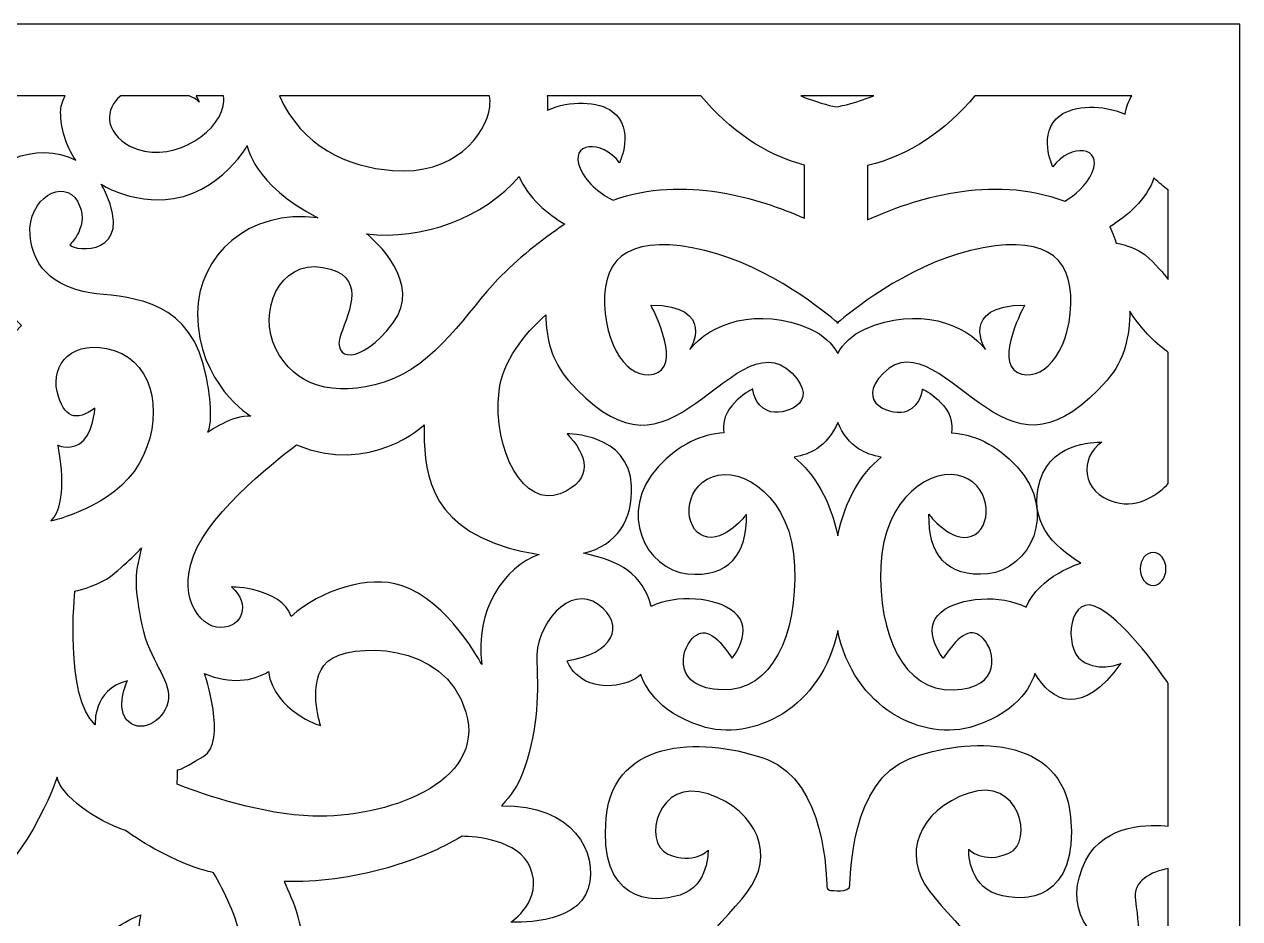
# Model space of a CAD drawing. Header units: centimetres. Extents: x -21.96 to -17.18, y -0.78 to 9.
# Drawn here: x -19.08 to -17.18, y 7.603 to 9.001 of the extents above; entities that cross this region are included whole.
import ezdxf

# ---------------------------------------------------------------- set-up
doc = ezdxf.new("R2010")
doc.units = ezdxf.units.CM
doc.header["$MEASUREMENT"] = 0
doc.layers.add('layer 1', color=7, linetype='Continuous')

msp = doc.modelspace()

# ---------------------------------------------------------------- linework, layer by layer
at = {"layer": 'layer 1', "color": 250}
for points, knots in [([(-21.95627, 9.00077), (-21.95627, 9.00077), (-17.17957, 9.00077), (-17.17957, 9.00077), (-17.17957, 9.00077), (-17.17957, 9.00077), (-17.17957, -0.7761), (-17.17957, -0.7761), (-17.17957, -0.7761), (-17.17957, -0.7761), (-21.95627, -0.7761), (-21.95627, -0.7761), (-21.95627, -0.7761), (-21.95627, -0.7761), (-21.95627, 9.00077), (-21.95627, 9.00077)], [0, 0, 0, 0, 0.2, 0.2, 0.2, 0.2, 0.4, 0.4, 0.4, 0.4, 0.6, 0.6, 0.6, 0.6, 1, 1, 1, 1]), ([(-19.24777, 8.88903), (-19.24777, 8.88903), (-19.01567, 8.88903), (-19.01567, 8.88903), (-19.01567, 8.88903), (-19.02021, 8.88028), (-19.02273, 8.87161), (-19.02273, 8.86372), (-19.02273, 8.86372), (-19.02273, 8.83842), (-19.01521, 8.81163), (-18.99918, 8.78854), (-18.99918, 8.78854), (-19.05947, 8.82001), (-19.14533, 8.78651), (-19.16263, 8.71863), (-19.16263, 8.71863), (-19.18539, 8.62924), (-19.08416, 8.53039), (-19.08416, 8.53039), (-19.08416, 8.53039), (-19.13659, 8.48004), (-19.11105, 8.39537), (-19.11105, 8.39537), (-19.11105, 8.39537), (-19.14734, 8.41825), (-19.19304, 8.42398), (-19.21321, 8.36792), (-19.21321, 8.36792), (-19.23338, 8.31185), (-19.18364, 8.28896), (-19.18364, 8.28896), (-19.18364, 8.28896), (-19.19304, 8.31757), (-19.17155, 8.34961), (-19.13928, 8.34504), (-19.13928, 8.34504), (-19.10701, 8.34046), (-19.07878, 8.28783), (-19.09895, 8.24433), (-19.09895, 8.24433), (-19.11912, 8.20088), (-19.19575, 8.2043), (-19.28448, 8.27066), (-19.28448, 8.27066), (-19.3732, 8.33702), (-19.40317, 8.46373), (-19.39217, 8.54476), (-19.39217, 8.54476), (-19.38767, 8.57803), (-19.37701, 8.60735), (-19.36597, 8.63037), (-19.36597, 8.63037), (-19.34105, 8.60641), (-19.30971, 8.59483), (-19.27495, 8.59483), (-19.27495, 8.59483), (-19.20774, 8.59483), (-19.16674, 8.66022), (-19.16674, 8.66022), (-19.16674, 8.66022), (-19.23674, 8.64757), (-19.28127, 8.67106), (-19.31097, 8.7252), (-19.31097, 8.7252), (-19.34067, 8.77936), (-19.30885, 8.83172), (-19.25583, 8.88046), (-19.25583, 8.88046), (-19.25307, 8.883), (-19.25038, 8.88588), (-19.24777, 8.88903)], [0, 0, 0, 0, 0.0526316, 0.0526316, 0.0526316, 0.0526316, 0.1052632, 0.1052632, 0.1052632, 0.1052632, 0.1578947, 0.1578947, 0.1578947, 0.1578947, 0.2105263, 0.2105263, 0.2105263, 0.2105263, 0.2631579, 0.2631579, 0.2631579, 0.2631579, 0.3157895, 0.3157895, 0.3157895, 0.3157895, 0.3684211, 0.3684211, 0.3684211, 0.3684211, 0.4210526, 0.4210526, 0.4210526, 0.4210526, 0.4736842, 0.4736842, 0.4736842, 0.4736842, 0.5263158, 0.5263158, 0.5263158, 0.5263158, 0.5789474, 0.5789474, 0.5789474, 0.5789474, 0.6315789, 0.6315789, 0.6315789, 0.6315789, 0.6842105, 0.6842105, 0.6842105, 0.6842105, 0.7368421, 0.7368421, 0.7368421, 0.7368421, 0.7894737, 0.7894737, 0.7894737, 0.7894737, 0.8421053, 0.8421053, 0.8421053, 0.8421053, 0.8947368, 0.8947368, 0.8947368, 0.8947368, 1, 1, 1, 1]), ([(-18.9289, 8.88903), (-18.9289, 8.88903), (-18.82189, 8.88903), (-18.82189, 8.88903), (-18.82189, 8.88903), (-18.80973, 8.88381), (-18.80603, 8.8791), (-18.80603, 8.8791), (-18.80603, 8.8791), (-18.80762, 8.88255), (-18.80927, 8.88586), (-18.81095, 8.88903), (-18.81095, 8.88903), (-18.81095, 8.88903), (-18.76821, 8.88903), (-18.76821, 8.88903), (-18.76821, 8.88903), (-18.7675, 8.88321), (-18.76749, 8.87792), (-18.76848, 8.87319), (-18.76848, 8.87319), (-18.77823, 8.82707), (-18.85602, 8.77979), (-18.91438, 8.81053), (-18.91438, 8.81053), (-18.95468, 8.83177), (-18.95388, 8.86938), (-18.9289, 8.88903)], [0, 0, 0, 0, 0.125, 0.125, 0.125, 0.125, 0.25, 0.25, 0.25, 0.25, 0.375, 0.375, 0.375, 0.375, 0.5, 0.5, 0.5, 0.5, 0.625, 0.625, 0.625, 0.625, 0.75, 0.75, 0.75, 0.75, 1, 1, 1, 1]), ([(-18.68073, 8.88903), (-18.68073, 8.88903), (-18.35212, 8.88903), (-18.35212, 8.88903), (-18.35212, 8.88903), (-18.35131, 8.88381), (-18.35125, 8.87814), (-18.35199, 8.87208), (-18.35199, 8.87208), (-18.35748, 8.82688), (-18.40875, 8.76452), (-18.50399, 8.77233), (-18.50399, 8.77233), (-18.57459, 8.77811), (-18.64521, 8.8096), (-18.68073, 8.88903)], [0, 0, 0, 0, 0.2, 0.2, 0.2, 0.2, 0.4, 0.4, 0.4, 0.4, 0.6, 0.6, 0.6, 0.6, 1, 1, 1, 1]), ([(-18.26202, 8.88903), (-18.26202, 8.88903), (-18.02174, 8.88903), (-18.02174, 8.88903), (-18.02174, 8.88903), (-17.97696, 8.83586), (-17.92401, 8.79812), (-17.86011, 8.7806), (-17.86011, 8.7806), (-17.86011, 8.7806), (-17.86011, 8.69771), (-17.86011, 8.69771), (-17.86011, 8.69771), (-17.92943, 8.72867), (-18.04836, 8.76619), (-18.15895, 8.72592), (-18.15895, 8.72592), (-18.17525, 8.73409), (-18.19957, 8.75), (-18.21075, 8.77581), (-18.21075, 8.77581), (-18.22835, 8.8165), (-18.17679, 8.82183), (-18.14911, 8.78437), (-18.14911, 8.78437), (-18.14911, 8.78437), (-18.12397, 8.8379), (-18.16044, 8.86466), (-18.16044, 8.86466), (-18.18229, 8.88069), (-18.2267, 8.88248), (-18.26178, 8.86665), (-18.26178, 8.86665), (-18.26119, 8.87452), (-18.2613, 8.88198), (-18.26202, 8.88903)], [0, 0, 0, 0, 0.1, 0.1, 0.1, 0.1, 0.2, 0.2, 0.2, 0.2, 0.3, 0.3, 0.3, 0.3, 0.4, 0.4, 0.4, 0.4, 0.5, 0.5, 0.5, 0.5, 0.6, 0.6, 0.6, 0.6, 0.7, 0.7, 0.7, 0.7, 0.8, 0.8, 0.8, 0.8, 1, 1, 1, 1]), ([(-17.86586, 8.88903), (-17.86586, 8.88903), (-17.75166, 8.88903), (-17.75166, 8.88903), (-17.75166, 8.88903), (-17.77929, 8.8782), (-17.79956, 8.8736), (-17.8107, 8.8717), (-17.8107, 8.8717), (-17.82309, 8.87432), (-17.84185, 8.87937), (-17.86586, 8.88903)], [0, 0, 0, 0, 0.25, 0.25, 0.25, 0.25, 0.5, 0.5, 0.5, 0.5, 1, 1, 1, 1]), ([(-17.59343, 8.88903), (-17.59343, 8.88903), (-17.34812, 8.88903), (-17.34812, 8.88903), (-17.34812, 8.88903), (-17.35349, 8.88046), (-17.35731, 8.87086), (-17.35867, 8.86017), (-17.35867, 8.86017), (-17.39381, 8.8762), (-17.43845, 8.87444), (-17.46039, 8.85834), (-17.46039, 8.85834), (-17.49686, 8.83159), (-17.47171, 8.77807), (-17.47171, 8.77807), (-17.47171, 8.77807), (-17.44403, 8.81553), (-17.39248, 8.81018), (-17.41009, 8.76951), (-17.41009, 8.76951), (-17.41937, 8.74807), (-17.43774, 8.73343), (-17.45305, 8.72445), (-17.45305, 8.72445), (-17.5677, 8.76824), (-17.69208, 8.727), (-17.76131, 8.69525), (-17.76131, 8.69525), (-17.76131, 8.69525), (-17.76131, 8.78005), (-17.76131, 8.78005), (-17.76131, 8.78005), (-17.69462, 8.79649), (-17.63969, 8.83456), (-17.59343, 8.88903)], [0, 0, 0, 0, 0.1, 0.1, 0.1, 0.1, 0.2, 0.2, 0.2, 0.2, 0.3, 0.3, 0.3, 0.3, 0.4, 0.4, 0.4, 0.4, 0.5, 0.5, 0.5, 0.5, 0.6, 0.6, 0.6, 0.6, 0.7, 0.7, 0.7, 0.7, 0.8, 0.8, 0.8, 0.8, 1, 1, 1, 1]), ([(-18.95952, 8.75114), (-18.95701, 8.74703), (-18.95466, 8.74265), (-18.95255, 8.738), (-18.95255, 8.738), (-18.90704, 8.63818), (-18.9998, 8.64563), (-19.00856, 8.65605), (-19.00856, 8.65605), (-19.00856, 8.65605), (-18.97518, 8.6873), (-18.99638, 8.72429), (-18.99638, 8.72429), (-19.01759, 8.76131), (-19.07486, 8.72882), (-19.07063, 8.67195), (-19.07063, 8.67195), (-19.06638, 8.61509), (-19.02397, 8.5862), (-18.96669, 8.57989), (-18.96669, 8.57989), (-18.90944, 8.57357), (-18.81599, 8.56964), (-18.79498, 8.44895), (-18.79498, 8.44895), (-18.79498, 8.44895), (-18.78167, 8.38966), (-18.79243, 8.36335), (-18.79243, 8.36335), (-18.79243, 8.36335), (-18.7548, 8.3908), (-18.72522, 8.38851), (-18.72522, 8.38851), (-18.72522, 8.38851), (-18.80857, 8.43847), (-18.80857, 8.54909), (-18.80857, 8.54909), (-18.80857, 8.63969), (-18.72826, 8.71324), (-18.6205, 8.6982), (-18.6205, 8.6982), (-18.72265, 8.7512), (-18.73106, 8.81128), (-18.73106, 8.81128), (-18.73106, 8.81128), (-18.73106, 8.81128), (-18.78235, 8.71934), (-18.88124, 8.72714), (-18.88124, 8.72714), (-18.91299, 8.72963), (-18.93892, 8.7384), (-18.95952, 8.75114)], [0, 0, 0, 0, 0.0714286, 0.0714286, 0.0714286, 0.0714286, 0.1428571, 0.1428571, 0.1428571, 0.1428571, 0.2142857, 0.2142857, 0.2142857, 0.2142857, 0.2857143, 0.2857143, 0.2857143, 0.2857143, 0.3571429, 0.3571429, 0.3571429, 0.3571429, 0.4285714, 0.4285714, 0.4285714, 0.4285714, 0.5, 0.5, 0.5, 0.5, 0.5714286, 0.5714286, 0.5714286, 0.5714286, 0.6428571, 0.6428571, 0.6428571, 0.6428571, 0.7142857, 0.7142857, 0.7142857, 0.7142857, 0.7857143, 0.7857143, 0.7857143, 0.7857143, 0.8571429, 0.8571429, 0.8571429, 0.8571429, 1, 1, 1, 1]), ([(-18.30579, 8.76308), (-18.36053, 8.69868), (-18.45845, 8.66246), (-18.54448, 8.67354), (-18.54448, 8.67354), (-18.5335, 8.66453), (-18.45517, 8.59679), (-18.50338, 8.53388), (-18.50338, 8.53388), (-18.55514, 8.46634), (-18.59883, 8.47613), (-18.58504, 8.5153), (-18.58504, 8.5153), (-18.57123, 8.55444), (-18.54363, 8.60926), (-18.61265, 8.621), (-18.61265, 8.621), (-18.68166, 8.63275), (-18.71501, 8.55151), (-18.68625, 8.49375), (-18.68625, 8.49375), (-18.6575, 8.43599), (-18.59738, 8.41696), (-18.51682, 8.44189), (-18.51682, 8.44189), (-18.43623, 8.46683), (-18.38495, 8.55568), (-18.33917, 8.60243), (-18.33917, 8.60243), (-18.30883, 8.63342), (-18.27208, 8.6637), (-18.23472, 8.68833), (-18.23472, 8.68833), (-18.26094, 8.70416), (-18.29277, 8.72992), (-18.30579, 8.76308)], [0, 0, 0, 0, 0.1, 0.1, 0.1, 0.1, 0.2, 0.2, 0.2, 0.2, 0.3, 0.3, 0.3, 0.3, 0.4, 0.4, 0.4, 0.4, 0.5, 0.5, 0.5, 0.5, 0.6, 0.6, 0.6, 0.6, 0.7, 0.7, 0.7, 0.7, 0.8, 0.8, 0.8, 0.8, 1, 1, 1, 1]), ([(-17.2913, 8.74194), (-17.2913, 8.74194), (-17.2913, 8.60216), (-17.2913, 8.60216), (-17.2913, 8.60216), (-17.29784, 8.6105), (-17.31154, 8.627), (-17.32751, 8.64061), (-17.32751, 8.64061), (-17.33862, 8.65006), (-17.35686, 8.65577), (-17.37246, 8.65911), (-17.37246, 8.65911), (-17.37734, 8.67276), (-17.38145, 8.68187), (-17.38256, 8.68422), (-17.38256, 8.68422), (-17.35602, 8.70085), (-17.325, 8.7272), (-17.31359, 8.76078), (-17.31359, 8.76078), (-17.30566, 8.75313), (-17.29787, 8.74681), (-17.2913, 8.74194)], [0, 0, 0, 0, 0.1428571, 0.1428571, 0.1428571, 0.1428571, 0.2857143, 0.2857143, 0.2857143, 0.2857143, 0.4285714, 0.4285714, 0.4285714, 0.4285714, 0.5714286, 0.5714286, 0.5714286, 0.5714286, 0.7142857, 0.7142857, 0.7142857, 0.7142857, 1, 1, 1, 1]), ([(-17.80801, 8.48645), (-17.81672, 8.50225), (-17.83041, 8.51568), (-17.85026, 8.5244), (-17.85026, 8.5244), (-17.93361, 8.56106), (-18.00862, 8.53268), (-18.03917, 8.49248), (-18.03917, 8.49248), (-18.03917, 8.49248), (-17.99611, 8.56106), (-18.1003, 8.56223), (-18.1003, 8.56223), (-18.1003, 8.56223), (-18.05307, 8.47476), (-18.0892, 8.45703), (-18.0892, 8.45703), (-18.12531, 8.43928), (-18.16976, 8.48421), (-18.17255, 8.56341), (-18.17255, 8.56341), (-18.17532, 8.64264), (-18.12531, 8.67337), (-18.01556, 8.64735), (-18.01556, 8.64735), (-17.91429, 8.62335), (-17.82248, 8.547), (-17.80891, 8.53536), (-17.80891, 8.53536), (-17.80891, 8.53536), (-17.80883, 8.53388), (-17.80883, 8.53388), (-17.80883, 8.53388), (-17.80883, 8.53388), (-17.80853, 8.53412), (-17.80801, 8.53459), (-17.80801, 8.53459), (-17.80747, 8.53412), (-17.8072, 8.53388), (-17.8072, 8.53388), (-17.8072, 8.53388), (-17.8072, 8.53388), (-17.80711, 8.53536), (-17.80711, 8.53536), (-17.80711, 8.53536), (-17.79358, 8.54697), (-17.70177, 8.62334), (-17.60046, 8.64735), (-17.60046, 8.64735), (-17.4907, 8.67337), (-17.4407, 8.64264), (-17.44347, 8.56341), (-17.44347, 8.56341), (-17.44625, 8.48421), (-17.4907, 8.43928), (-17.52683, 8.45703), (-17.52683, 8.45703), (-17.56295, 8.47476), (-17.51571, 8.56223), (-17.51571, 8.56223), (-17.51571, 8.56223), (-17.6199, 8.56106), (-17.57684, 8.49248), (-17.57684, 8.49248), (-17.57684, 8.49248), (-17.60741, 8.53268), (-17.68242, 8.56106), (-17.76576, 8.5244), (-17.76576, 8.5244), (-17.78561, 8.51568), (-17.7993, 8.50225), (-17.80801, 8.48645)], [0, 0, 0, 0, 0.0526316, 0.0526316, 0.0526316, 0.0526316, 0.1052632, 0.1052632, 0.1052632, 0.1052632, 0.1578947, 0.1578947, 0.1578947, 0.1578947, 0.2105263, 0.2105263, 0.2105263, 0.2105263, 0.2631579, 0.2631579, 0.2631579, 0.2631579, 0.3157895, 0.3157895, 0.3157895, 0.3157895, 0.3684211, 0.3684211, 0.3684211, 0.3684211, 0.4210526, 0.4210526, 0.4210526, 0.4210526, 0.4736842, 0.4736842, 0.4736842, 0.4736842, 0.5263158, 0.5263158, 0.5263158, 0.5263158, 0.5789474, 0.5789474, 0.5789474, 0.5789474, 0.6315789, 0.6315789, 0.6315789, 0.6315789, 0.6842105, 0.6842105, 0.6842105, 0.6842105, 0.7368421, 0.7368421, 0.7368421, 0.7368421, 0.7894737, 0.7894737, 0.7894737, 0.7894737, 0.8421053, 0.8421053, 0.8421053, 0.8421053, 0.8947368, 0.8947368, 0.8947368, 0.8947368, 1, 1, 1, 1]), ([(-17.2913, 8.48793), (-17.2913, 8.48793), (-17.2913, 8.28336), (-17.2913, 8.28336), (-17.2913, 8.28336), (-17.30536, 8.26848), (-17.33566, 8.24365), (-17.37422, 8.25408), (-17.37422, 8.25408), (-17.42798, 8.26863), (-17.43041, 8.32481), (-17.39501, 8.34769), (-17.39501, 8.34769), (-17.39501, 8.34769), (-17.47197, 8.35288), (-17.49152, 8.28841), (-17.49152, 8.28841), (-17.51107, 8.22393), (-17.47173, 8.18646), (-17.42817, 8.15898), (-17.42817, 8.15898), (-17.42817, 8.15898), (-17.49344, 8.139), (-17.51359, 8.08997), (-17.51359, 8.08997), (-17.55269, 8.11059), (-17.61741, 8.10628), (-17.64626, 8.08255), (-17.64626, 8.08255), (-17.67914, 8.05544), (-17.64308, 8.01033), (-17.64308, 8.01033), (-17.64308, 8.01033), (-17.61549, 8.05094), (-17.59852, 8.05906), (-17.58049, 8.04102), (-17.58049, 8.04102), (-17.56246, 8.02297), (-17.54967, 7.96315), (-17.62765, 7.96095), (-17.62765, 7.96095), (-17.70564, 7.95872), (-17.74462, 8.04721), (-17.74072, 8.15448), (-17.74072, 8.15448), (-17.73681, 8.26179), (-17.65885, 8.31156), (-17.61207, 8.29385), (-17.61207, 8.29385), (-17.56528, 8.27615), (-17.56658, 8.21201), (-17.59905, 8.20093), (-17.59905, 8.20093), (-17.63155, 8.18989), (-17.66533, 8.23524), (-17.66533, 8.23524), (-17.66533, 8.23524), (-17.66663, 8.1733), (-17.63806, 8.13569), (-17.57307, 8.14234), (-17.57307, 8.14234), (-17.5081, 8.14896), (-17.46261, 8.23856), (-17.52758, 8.30934), (-17.52758, 8.30934), (-17.55992, 8.34456), (-17.59547, 8.36033), (-17.63023, 8.3624), (-17.63023, 8.3624), (-17.62996, 8.36358), (-17.62974, 8.36475), (-17.62962, 8.36597), (-17.62962, 8.36597), (-17.62545, 8.40737), (-17.67546, 8.43099), (-17.67546, 8.43099), (-17.67546, 8.43099), (-17.67546, 8.43099), (-17.67685, 8.40617), (-17.69907, 8.39672), (-17.69907, 8.39672), (-17.72132, 8.38725), (-17.78383, 8.40854), (-17.73658, 8.45584), (-17.73658, 8.45584), (-17.68937, 8.50312), (-17.63397, 8.44033), (-17.57536, 8.40137), (-17.57536, 8.40137), (-17.51677, 8.36241), (-17.46365, 8.35773), (-17.38672, 8.44501), (-17.38672, 8.44501), (-17.35947, 8.47596), (-17.35106, 8.51509), (-17.35154, 8.55274), (-17.35154, 8.55274), (-17.33684, 8.5304), (-17.31853, 8.50867), (-17.29615, 8.49187), (-17.29615, 8.49187), (-17.29446, 8.4906), (-17.29285, 8.48929), (-17.2913, 8.48793)], [0, 0, 0, 0, 0.037037, 0.037037, 0.037037, 0.037037, 0.0740741, 0.0740741, 0.0740741, 0.0740741, 0.1111111, 0.1111111, 0.1111111, 0.1111111, 0.1481481, 0.1481481, 0.1481481, 0.1481481, 0.1851852, 0.1851852, 0.1851852, 0.1851852, 0.2222222, 0.2222222, 0.2222222, 0.2222222, 0.2592593, 0.2592593, 0.2592593, 0.2592593, 0.2962963, 0.2962963, 0.2962963, 0.2962963, 0.3333333, 0.3333333, 0.3333333, 0.3333333, 0.3703704, 0.3703704, 0.3703704, 0.3703704, 0.4074074, 0.4074074, 0.4074074, 0.4074074, 0.4444444, 0.4444444, 0.4444444, 0.4444444, 0.4814815, 0.4814815, 0.4814815, 0.4814815, 0.5185185, 0.5185185, 0.5185185, 0.5185185, 0.5555556, 0.5555556, 0.5555556, 0.5555556, 0.5925926, 0.5925926, 0.5925926, 0.5925926, 0.6296296, 0.6296296, 0.6296296, 0.6296296, 0.6666667, 0.6666667, 0.6666667, 0.6666667, 0.7037037, 0.7037037, 0.7037037, 0.7037037, 0.7407407, 0.7407407, 0.7407407, 0.7407407, 0.7777778, 0.7777778, 0.7777778, 0.7777778, 0.8148148, 0.8148148, 0.8148148, 0.8148148, 0.8518519, 0.8518519, 0.8518519, 0.8518519, 0.8888889, 0.8888889, 0.8888889, 0.8888889, 0.9259259, 0.9259259, 0.9259259, 0.9259259, 1, 1, 1, 1]), ([(-18.26448, 8.54691), (-18.29766, 8.51676), (-18.33189, 8.475), (-18.33733, 8.42788), (-18.33733, 8.42788), (-18.34831, 8.3328), (-18.29703, 8.24552), (-18.24211, 8.26734), (-18.24211, 8.26734), (-18.18716, 8.28916), (-18.19998, 8.32968), (-18.23112, 8.36087), (-18.23112, 8.36087), (-18.23112, 8.36087), (-18.13405, 8.36241), (-18.13039, 8.27982), (-18.13039, 8.27982), (-18.12805, 8.22708), (-18.15278, 8.18681), (-18.20525, 8.17429), (-18.20525, 8.17429), (-18.14851, 8.16259), (-18.11264, 8.14155), (-18.09957, 8.09143), (-18.09957, 8.09143), (-18.06024, 8.11038), (-17.99791, 8.10572), (-17.96978, 8.08255), (-17.96978, 8.08255), (-17.93689, 8.05544), (-17.97296, 8.01033), (-17.97296, 8.01033), (-17.97296, 8.01033), (-18.00053, 8.05094), (-18.01749, 8.05906), (-18.03553, 8.04102), (-18.03553, 8.04102), (-18.05354, 8.02297), (-18.06634, 7.96315), (-17.98836, 7.96095), (-17.98836, 7.96095), (-17.9104, 7.95872), (-17.87139, 8.04721), (-17.8753, 8.15448), (-17.8753, 8.15448), (-17.87921, 8.26179), (-17.95717, 8.31156), (-18.00397, 8.29385), (-18.00397, 8.29385), (-18.05074, 8.27615), (-18.04945, 8.21201), (-18.01697, 8.20093), (-18.01697, 8.20093), (-17.98446, 8.18989), (-17.95067, 8.23524), (-17.95067, 8.23524), (-17.95067, 8.23524), (-17.94939, 8.1733), (-17.97797, 8.13569), (-18.04295, 8.14234), (-18.04295, 8.14234), (-18.10792, 8.14896), (-18.15342, 8.23856), (-18.08843, 8.30934), (-18.08843, 8.30934), (-18.05609, 8.34456), (-18.02055, 8.36033), (-17.9858, 8.3624), (-17.9858, 8.3624), (-17.98605, 8.36358), (-17.98627, 8.36475), (-17.9864, 8.36597), (-17.9864, 8.36597), (-17.99054, 8.40737), (-17.94055, 8.43099), (-17.94055, 8.43099), (-17.94055, 8.43099), (-17.94055, 8.43099), (-17.93918, 8.40617), (-17.91693, 8.39672), (-17.91693, 8.39672), (-17.89472, 8.38725), (-17.83221, 8.40854), (-17.87942, 8.45584), (-17.87942, 8.45584), (-17.92665, 8.50312), (-17.98205, 8.44033), (-18.04065, 8.40137), (-18.04065, 8.40137), (-18.09925, 8.36241), (-18.15237, 8.35773), (-18.22927, 8.44501), (-18.22927, 8.44501), (-18.25515, 8.47437), (-18.26405, 8.51109), (-18.26448, 8.54691)], [0, 0, 0, 0, 0.04, 0.04, 0.04, 0.04, 0.08, 0.08, 0.08, 0.08, 0.12, 0.12, 0.12, 0.12, 0.16, 0.16, 0.16, 0.16, 0.2, 0.2, 0.2, 0.2, 0.24, 0.24, 0.24, 0.24, 0.28, 0.28, 0.28, 0.28, 0.32, 0.32, 0.32, 0.32, 0.36, 0.36, 0.36, 0.36, 0.4, 0.4, 0.4, 0.4, 0.44, 0.44, 0.44, 0.44, 0.48, 0.48, 0.48, 0.48, 0.52, 0.52, 0.52, 0.52, 0.56, 0.56, 0.56, 0.56, 0.6, 0.6, 0.6, 0.6, 0.64, 0.64, 0.64, 0.64, 0.68, 0.68, 0.68, 0.68, 0.72, 0.72, 0.72, 0.72, 0.76, 0.76, 0.76, 0.76, 0.8, 0.8, 0.8, 0.8, 0.84, 0.84, 0.84, 0.84, 0.88, 0.88, 0.88, 0.88, 0.92, 0.92, 0.92, 0.92, 1, 1, 1, 1]), ([(-19.02701, 8.34335), (-19.02701, 8.34335), (-19.0069, 8.2545), (-19.03833, 8.22452), (-19.03833, 8.22452), (-19.03833, 8.22452), (-18.93897, 8.24594), (-18.9, 8.31445), (-18.9, 8.31445), (-18.861, 8.38296), (-18.87357, 8.47074), (-18.93897, 8.49109), (-18.93897, 8.49109), (-19.00438, 8.51141), (-19.03833, 8.4686), (-19.02828, 8.42685), (-19.02828, 8.42685), (-19.01821, 8.38509), (-18.99809, 8.37976), (-18.96916, 8.40116), (-18.96916, 8.40116), (-18.96916, 8.40116), (-18.97294, 8.35621), (-18.99305, 8.34549), (-18.99305, 8.34549), (-19.01318, 8.3348), (-19.02701, 8.34335), (-19.02701, 8.34335)], [0, 0, 0, 0, 0.125, 0.125, 0.125, 0.125, 0.25, 0.25, 0.25, 0.25, 0.375, 0.375, 0.375, 0.375, 0.5, 0.5, 0.5, 0.5, 0.625, 0.625, 0.625, 0.625, 0.75, 0.75, 0.75, 0.75, 1, 1, 1, 1]), ([(-18.27471, 8.17255), (-18.28916, 8.17452), (-18.3047, 8.17781), (-18.32134, 8.18254), (-18.32134, 8.18254), (-18.45319, 8.21994), (-18.45454, 8.30944), (-18.45454, 8.37488), (-18.45454, 8.37488), (-18.45454, 8.37488), (-18.53878, 8.29538), (-18.65415, 8.3437), (-18.65415, 8.3437), (-18.65415, 8.3437), (-18.77361, 8.25647), (-18.8091, 8.18369), (-18.8091, 8.18369), (-18.84459, 8.11094), (-18.80679, 8.05832), (-18.77255, 8.05832), (-18.77255, 8.05832), (-18.73834, 8.05832), (-18.72525, 8.09518), (-18.75544, 8.12171), (-18.75544, 8.12171), (-18.75544, 8.12171), (-18.67868, 8.12096), (-18.66216, 8.0758), (-18.66216, 8.0758), (-18.61716, 8.11702), (-18.54067, 8.14045), (-18.49039, 8.12414), (-18.49039, 8.12414), (-18.41685, 8.10028), (-18.36432, 8.00048), (-18.36432, 8.00048), (-18.36432, 8.00048), (-18.37511, 8.0866), (-18.32974, 8.15237), (-18.27471, 8.17255)], [0, 0, 0, 0, 0.0909091, 0.0909091, 0.0909091, 0.0909091, 0.1818182, 0.1818182, 0.1818182, 0.1818182, 0.2727273, 0.2727273, 0.2727273, 0.2727273, 0.3636364, 0.3636364, 0.3636364, 0.3636364, 0.4545455, 0.4545455, 0.4545455, 0.4545455, 0.5454545, 0.5454545, 0.5454545, 0.5454545, 0.6363636, 0.6363636, 0.6363636, 0.6363636, 0.7272727, 0.7272727, 0.7272727, 0.7272727, 0.8181818, 0.8181818, 0.8181818, 0.8181818, 1, 1, 1, 1]), ([(-17.80801, 8.20153), (-17.81943, 8.25747), (-17.84445, 8.29848), (-17.87607, 8.32437), (-17.87607, 8.32437), (-17.86308, 8.32678), (-17.85082, 8.3311), (-17.84053, 8.3376), (-17.84053, 8.3376), (-17.82741, 8.34589), (-17.81603, 8.36064), (-17.80801, 8.37846), (-17.80801, 8.37846), (-17.8, 8.36064), (-17.78859, 8.34589), (-17.7755, 8.3376), (-17.7755, 8.3376), (-17.76521, 8.3311), (-17.75296, 8.32678), (-17.73996, 8.32437), (-17.73996, 8.32437), (-17.77157, 8.29848), (-17.79658, 8.25747), (-17.80801, 8.20153)], [0, 0, 0, 0, 0.1428571, 0.1428571, 0.1428571, 0.1428571, 0.2857143, 0.2857143, 0.2857143, 0.2857143, 0.4285714, 0.4285714, 0.4285714, 0.4285714, 0.5714286, 0.5714286, 0.5714286, 0.5714286, 0.7142857, 0.7142857, 0.7142857, 0.7142857, 1, 1, 1, 1]), ([(-19.00052, 8.11517), (-19.00052, 8.11517), (-19.01731, 7.94942), (-18.96862, 7.90655), (-18.96862, 7.90655), (-18.96862, 7.90655), (-18.97318, 7.96112), (-18.91841, 7.97521), (-18.91841, 7.97521), (-18.91841, 7.97521), (-18.93908, 7.93033), (-18.91635, 7.91097), (-18.91635, 7.91097), (-18.89361, 7.89163), (-18.85743, 7.91536), (-18.85431, 7.94704), (-18.85431, 7.94704), (-18.85122, 7.97871), (-18.88429, 8.00599), (-18.89567, 8.0623), (-18.89567, 8.0623), (-18.90704, 8.1186), (-18.9088, 8.13676), (-18.8962, 8.1828), (-18.8962, 8.1828), (-18.8962, 8.1828), (-18.93019, 8.14747), (-18.95028, 8.13462), (-18.95028, 8.13462), (-18.97042, 8.12177), (-19.00052, 8.11517), (-19.00052, 8.11517)], [0, 0, 0, 0, 0.1111111, 0.1111111, 0.1111111, 0.1111111, 0.2222222, 0.2222222, 0.2222222, 0.2222222, 0.3333333, 0.3333333, 0.3333333, 0.3333333, 0.4444444, 0.4444444, 0.4444444, 0.4444444, 0.5555556, 0.5555556, 0.5555556, 0.5555556, 0.6666667, 0.6666667, 0.6666667, 0.6666667, 0.7777778, 0.7777778, 0.7777778, 0.7777778, 1, 1, 1, 1]), ([(-17.31498, 8.17571), (-17.30387, 8.17571), (-17.29481, 8.16413), (-17.29481, 8.14996), (-17.29481, 8.14996), (-17.29481, 8.13577), (-17.30387, 8.12422), (-17.31498, 8.12422), (-17.31498, 8.12422), (-17.32608, 8.12422), (-17.33514, 8.13577), (-17.33514, 8.14996), (-17.33514, 8.14996), (-17.33514, 8.16413), (-17.32608, 8.17571), (-17.31498, 8.17571)], [0, 0, 0, 0, 0.2, 0.2, 0.2, 0.2, 0.4, 0.4, 0.4, 0.4, 0.6, 0.6, 0.6, 0.6, 1, 1, 1, 1]), ([(-17.2913, 7.97098), (-17.2913, 7.97098), (-17.2913, 7.74824), (-17.2913, 7.74824), (-17.2913, 7.74824), (-17.31628, 7.75073), (-17.39076, 7.75287), (-17.42011, 7.695), (-17.42011, 7.695), (-17.45559, 7.62497), (-17.42173, 7.56044), (-17.33621, 7.54671), (-17.33621, 7.54671), (-17.33621, 7.54671), (-17.3346, 7.57692), (-17.34266, 7.63183), (-17.34266, 7.63183), (-17.34734, 7.66366), (-17.31736, 7.6766), (-17.2913, 7.68184), (-17.2913, 7.68184), (-17.2913, 7.68184), (-17.2913, 7.51471), (-17.2913, 7.51471), (-17.2913, 7.51471), (-17.31871, 7.52581), (-17.34822, 7.53244), (-17.37742, 7.53154), (-17.37742, 7.53154), (-17.47371, 7.52857), (-17.51397, 7.43916), (-17.51397, 7.43916), (-17.51397, 7.43916), (-17.53147, 7.51366), (-17.62075, 7.58964), (-17.66452, 7.64627), (-17.66452, 7.64627), (-17.70828, 7.70289), (-17.68203, 7.77292), (-17.60325, 7.79973), (-17.60325, 7.79973), (-17.52446, 7.82656), (-17.49995, 7.72375), (-17.54022, 7.70587), (-17.54022, 7.70587), (-17.58049, 7.68799), (-17.60325, 7.71182), (-17.60325, 7.71182), (-17.60325, 7.71182), (-17.60325, 7.71182), (-17.605, 7.6567), (-17.55948, 7.64181), (-17.55948, 7.64181), (-17.51397, 7.6269), (-17.43168, 7.63286), (-17.44393, 7.76249), (-17.44393, 7.76249), (-17.45619, 7.89213), (-17.605, 7.88765), (-17.69604, 7.85337), (-17.69604, 7.85337), (-17.78707, 7.8191), (-17.78882, 7.66712), (-17.78882, 7.65522), (-17.78882, 7.65522), (-17.78882, 7.64328), (-17.81857, 7.64776), (-17.81857, 7.64776), (-17.81857, 7.64776), (-17.81857, 7.64776), (-17.81829, 7.64679), (-17.81829, 7.64679), (-17.81829, 7.64679), (-17.82225, 7.64797), (-17.82512, 7.6501), (-17.82512, 7.65379), (-17.82512, 7.65379), (-17.82512, 7.66569), (-17.82687, 7.81768), (-17.9179, 7.85195), (-17.9179, 7.85195), (-18.00894, 7.88621), (-18.15774, 7.8907), (-18.16999, 7.76106), (-18.16999, 7.76106), (-18.18225, 7.63143), (-18.09997, 7.62547), (-18.05446, 7.64037), (-18.05446, 7.64037), (-18.00894, 7.65527), (-18.01069, 7.71041), (-18.01069, 7.71041), (-18.01069, 7.71041), (-18.01069, 7.71041), (-18.03344, 7.68656), (-18.0737, 7.70443), (-18.0737, 7.70443), (-18.11397, 7.72233), (-18.08946, 7.82514), (-18.01069, 7.79833), (-18.01069, 7.79833), (-17.9319, 7.77149), (-17.90565, 7.70146), (-17.94941, 7.64484), (-17.94941, 7.64484), (-17.99317, 7.58822), (-18.08246, 7.51223), (-18.09997, 7.43774), (-18.09997, 7.43774), (-18.09997, 7.43774), (-18.14024, 7.52713), (-18.23651, 7.53012), (-18.23651, 7.53012), (-18.31583, 7.53257), (-18.39753, 7.47941), (-18.43267, 7.43228), (-18.43267, 7.43228), (-18.44058, 7.44975), (-18.45544, 7.46614), (-18.48019, 7.47818), (-18.48019, 7.47818), (-18.53735, 7.50598), (-18.62127, 7.50217), (-18.69367, 7.44738), (-18.69367, 7.44738), (-18.66506, 7.47353), (-18.64664, 7.50689), (-18.64419, 7.53855), (-18.64419, 7.53855), (-18.64061, 7.58493), (-18.65871, 7.6317), (-18.67358, 7.66141), (-18.67358, 7.66141), (-18.62222, 7.66057), (-18.56702, 7.66705), (-18.51137, 7.68311), (-18.51137, 7.68311), (-18.46829, 7.69553), (-18.42859, 7.71238), (-18.39524, 7.73221), (-18.39524, 7.73221), (-18.37481, 7.73181), (-18.3071, 7.72715), (-18.28864, 7.68362), (-18.28864, 7.68362), (-18.2668, 7.6322), (-18.31886, 7.59789), (-18.31886, 7.59789), (-18.31886, 7.59789), (-18.31886, 7.59789), (-18.21477, 7.59218), (-18.19798, 7.65075), (-18.19798, 7.65075), (-18.18183, 7.7071), (-18.22157, 7.78191), (-18.33363, 7.77996), (-18.33363, 7.77996), (-18.3187, 7.79561), (-18.30762, 7.81214), (-18.3013, 7.82911), (-18.3013, 7.82911), (-18.27853, 7.89022), (-18.27503, 7.94683), (-18.27853, 8.00493), (-18.27853, 8.00493), (-18.28204, 8.06304), (-18.22601, 8.1271), (-18.18225, 8.09434), (-18.18225, 8.09434), (-18.13848, 8.06156), (-18.15949, 8.01686), (-18.23127, 8.00643), (-18.23127, 8.00643), (-18.23127, 8.00643), (-18.21552, 7.96321), (-18.16124, 7.96769), (-18.16124, 7.96769), (-18.14184, 7.96928), (-18.12673, 7.97507), (-18.11574, 7.98491), (-18.11574, 7.98491), (-18.11116, 7.97055), (-18.09189, 7.92736), (-18.02216, 7.90451), (-18.02216, 7.90451), (-17.94149, 7.87812), (-17.83237, 7.93241), (-17.80801, 8.05392), (-17.80801, 8.05392), (-17.78362, 7.93241), (-17.67453, 7.87812), (-17.59386, 7.90451), (-17.59386, 7.90451), (-17.52013, 7.92866), (-17.50286, 7.97555), (-17.49964, 7.98708), (-17.49964, 7.98708), (-17.47409, 7.94188), (-17.42564, 7.91768), (-17.36526, 8.00246), (-17.36526, 8.00246), (-17.36526, 8.00246), (-17.39751, 7.98737), (-17.42655, 8.00657), (-17.42655, 8.00657), (-17.45559, 8.02582), (-17.44753, 8.1178), (-17.39751, 8.0876), (-17.39751, 8.0876), (-17.35279, 8.06059), (-17.30163, 7.98639), (-17.2913, 7.97098)], [0, 0, 0, 0, 0.0185185, 0.0185185, 0.0185185, 0.0185185, 0.037037, 0.037037, 0.037037, 0.037037, 0.0555556, 0.0555556, 0.0555556, 0.0555556, 0.0740741, 0.0740741, 0.0740741, 0.0740741, 0.0925926, 0.0925926, 0.0925926, 0.0925926, 0.1111111, 0.1111111, 0.1111111, 0.1111111, 0.1296296, 0.1296296, 0.1296296, 0.1296296, 0.1481481, 0.1481481, 0.1481481, 0.1481481, 0.1666667, 0.1666667, 0.1666667, 0.1666667, 0.1851852, 0.1851852, 0.1851852, 0.1851852, 0.2037037, 0.2037037, 0.2037037, 0.2037037, 0.2222222, 0.2222222, 0.2222222, 0.2222222, 0.2407407, 0.2407407, 0.2407407, 0.2407407, 0.2592593, 0.2592593, 0.2592593, 0.2592593, 0.2777778, 0.2777778, 0.2777778, 0.2777778, 0.2962963, 0.2962963, 0.2962963, 0.2962963, 0.3148148, 0.3148148, 0.3148148, 0.3148148, 0.3333333, 0.3333333, 0.3333333, 0.3333333, 0.3518519, 0.3518519, 0.3518519, 0.3518519, 0.3703704, 0.3703704, 0.3703704, 0.3703704, 0.3888889, 0.3888889, 0.3888889, 0.3888889, 0.4074074, 0.4074074, 0.4074074, 0.4074074, 0.4259259, 0.4259259, 0.4259259, 0.4259259, 0.4444444, 0.4444444, 0.4444444, 0.4444444, 0.462963, 0.462963, 0.462963, 0.462963, 0.4814815, 0.4814815, 0.4814815, 0.4814815, 0.5, 0.5, 0.5, 0.5, 0.5185185, 0.5185185, 0.5185185, 0.5185185, 0.537037, 0.537037, 0.537037, 0.537037, 0.5555556, 0.5555556, 0.5555556, 0.5555556, 0.5740741, 0.5740741, 0.5740741, 0.5740741, 0.5925926, 0.5925926, 0.5925926, 0.5925926, 0.6111111, 0.6111111, 0.6111111, 0.6111111, 0.6296296, 0.6296296, 0.6296296, 0.6296296, 0.6481481, 0.6481481, 0.6481481, 0.6481481, 0.6666667, 0.6666667, 0.6666667, 0.6666667, 0.6851852, 0.6851852, 0.6851852, 0.6851852, 0.7037037, 0.7037037, 0.7037037, 0.7037037, 0.7222222, 0.7222222, 0.7222222, 0.7222222, 0.7407407, 0.7407407, 0.7407407, 0.7407407, 0.7592593, 0.7592593, 0.7592593, 0.7592593, 0.7777778, 0.7777778, 0.7777778, 0.7777778, 0.7962963, 0.7962963, 0.7962963, 0.7962963, 0.8148148, 0.8148148, 0.8148148, 0.8148148, 0.8333333, 0.8333333, 0.8333333, 0.8333333, 0.8518519, 0.8518519, 0.8518519, 0.8518519, 0.8703704, 0.8703704, 0.8703704, 0.8703704, 0.8888889, 0.8888889, 0.8888889, 0.8888889, 0.9074074, 0.9074074, 0.9074074, 0.9074074, 0.9259259, 0.9259259, 0.9259259, 0.9259259, 0.9444444, 0.9444444, 0.9444444, 0.9444444, 0.962963, 0.962963, 0.962963, 0.962963, 1, 1, 1, 1]), ([(-18.69796, 7.9895), (-18.72257, 7.97422), (-18.75729, 7.96953), (-18.79773, 7.98635), (-18.79773, 7.98635), (-18.79773, 7.98635), (-18.76152, 7.87973), (-18.79961, 7.85685), (-18.79961, 7.85685), (-18.83769, 7.83398), (-18.83993, 7.83588), (-18.83993, 7.83588), (-18.83993, 7.83588), (-18.83993, 7.83588), (-18.83973, 7.82652), (-18.84084, 7.81349), (-18.84084, 7.81349), (-18.79479, 7.79575), (-18.70705, 7.76618), (-18.62841, 7.76379), (-18.62841, 7.76379), (-18.5155, 7.76037), (-18.35684, 7.81414), (-18.38912, 7.92627), (-18.38912, 7.92627), (-18.42138, 8.03841), (-18.57195, 8.03496), (-18.60555, 8.00521), (-18.60555, 8.00521), (-18.63917, 7.97547), (-18.61641, 7.90512), (-18.61641, 7.90512), (-18.61641, 7.90512), (-18.61641, 7.90512), (-18.68873, 7.92727), (-18.69796, 7.9895)], [0, 0, 0, 0, 0.1, 0.1, 0.1, 0.1, 0.2, 0.2, 0.2, 0.2, 0.3, 0.3, 0.3, 0.3, 0.4, 0.4, 0.4, 0.4, 0.5, 0.5, 0.5, 0.5, 0.6, 0.6, 0.6, 0.6, 0.7, 0.7, 0.7, 0.7, 0.8, 0.8, 0.8, 0.8, 1, 1, 1, 1]), ([(-19.50864, 7.51964), (-19.52145, 7.53428), (-19.55253, 7.57461), (-19.54575, 7.61497), (-19.54575, 7.61497), (-19.53727, 7.66551), (-19.42486, 7.6944), (-19.37607, 7.67274), (-19.37607, 7.67274), (-19.32728, 7.65107), (-19.35274, 7.59692), (-19.35274, 7.59692), (-19.35274, 7.59692), (-19.33069, 7.61066), (-19.32215, 7.62671), (-19.32167, 7.64303), (-19.32167, 7.64303), (-19.27433, 7.61566), (-19.22211, 7.60613), (-19.17603, 7.62803), (-19.17603, 7.62803), (-19.07968, 7.67378), (-19.02815, 7.82445), (-19.02815, 7.82445), (-19.02815, 7.82445), (-19.02283, 7.79572), (-18.96823, 7.75623), (-18.92126, 7.74109), (-18.92126, 7.74109), (-18.89449, 7.72229), (-18.84651, 7.6924), (-18.79489, 7.67815), (-18.79489, 7.67815), (-18.79115, 7.67713), (-18.78741, 7.67615), (-18.78358, 7.67521), (-18.78358, 7.67521), (-18.76835, 7.6479), (-18.7449, 7.60485), (-18.7408, 7.5649), (-18.7408, 7.5649), (-18.73536, 7.51214), (-18.77959, 7.46366), (-18.85109, 7.49109), (-18.85109, 7.49109), (-18.92259, 7.5185), (-18.8974, 7.60931), (-18.8974, 7.60931), (-18.8974, 7.60931), (-18.8974, 7.60931), (-18.95375, 7.59003), (-18.96797, 7.55166), (-18.96797, 7.55166), (-18.97298, 7.53817), (-18.97505, 7.51981), (-18.97078, 7.50036), (-18.97078, 7.50036), (-18.99395, 7.52474), (-19.02812, 7.53962), (-19.07129, 7.53361), (-19.07129, 7.53361), (-19.20067, 7.51555), (-19.21533, 7.40802), (-19.21533, 7.40802), (-19.21533, 7.40802), (-19.26295, 7.47818), (-19.39848, 7.54986), (-19.50652, 7.52026), (-19.50652, 7.52026), (-19.50724, 7.52006), (-19.50793, 7.51985), (-19.50864, 7.51964)], [0, 0, 0, 0, 0.0526316, 0.0526316, 0.0526316, 0.0526316, 0.1052632, 0.1052632, 0.1052632, 0.1052632, 0.1578947, 0.1578947, 0.1578947, 0.1578947, 0.2105263, 0.2105263, 0.2105263, 0.2105263, 0.2631579, 0.2631579, 0.2631579, 0.2631579, 0.3157895, 0.3157895, 0.3157895, 0.3157895, 0.3684211, 0.3684211, 0.3684211, 0.3684211, 0.4210526, 0.4210526, 0.4210526, 0.4210526, 0.4736842, 0.4736842, 0.4736842, 0.4736842, 0.5263158, 0.5263158, 0.5263158, 0.5263158, 0.5789474, 0.5789474, 0.5789474, 0.5789474, 0.6315789, 0.6315789, 0.6315789, 0.6315789, 0.6842105, 0.6842105, 0.6842105, 0.6842105, 0.7368421, 0.7368421, 0.7368421, 0.7368421, 0.7894737, 0.7894737, 0.7894737, 0.7894737, 0.8421053, 0.8421053, 0.8421053, 0.8421053, 0.8947368, 0.8947368, 0.8947368, 0.8947368, 1, 1, 1, 1])]:
    msp.add_open_spline(points, degree=3, knots=knots, dxfattribs=at)

doc.saveas('drawing.dxf')
